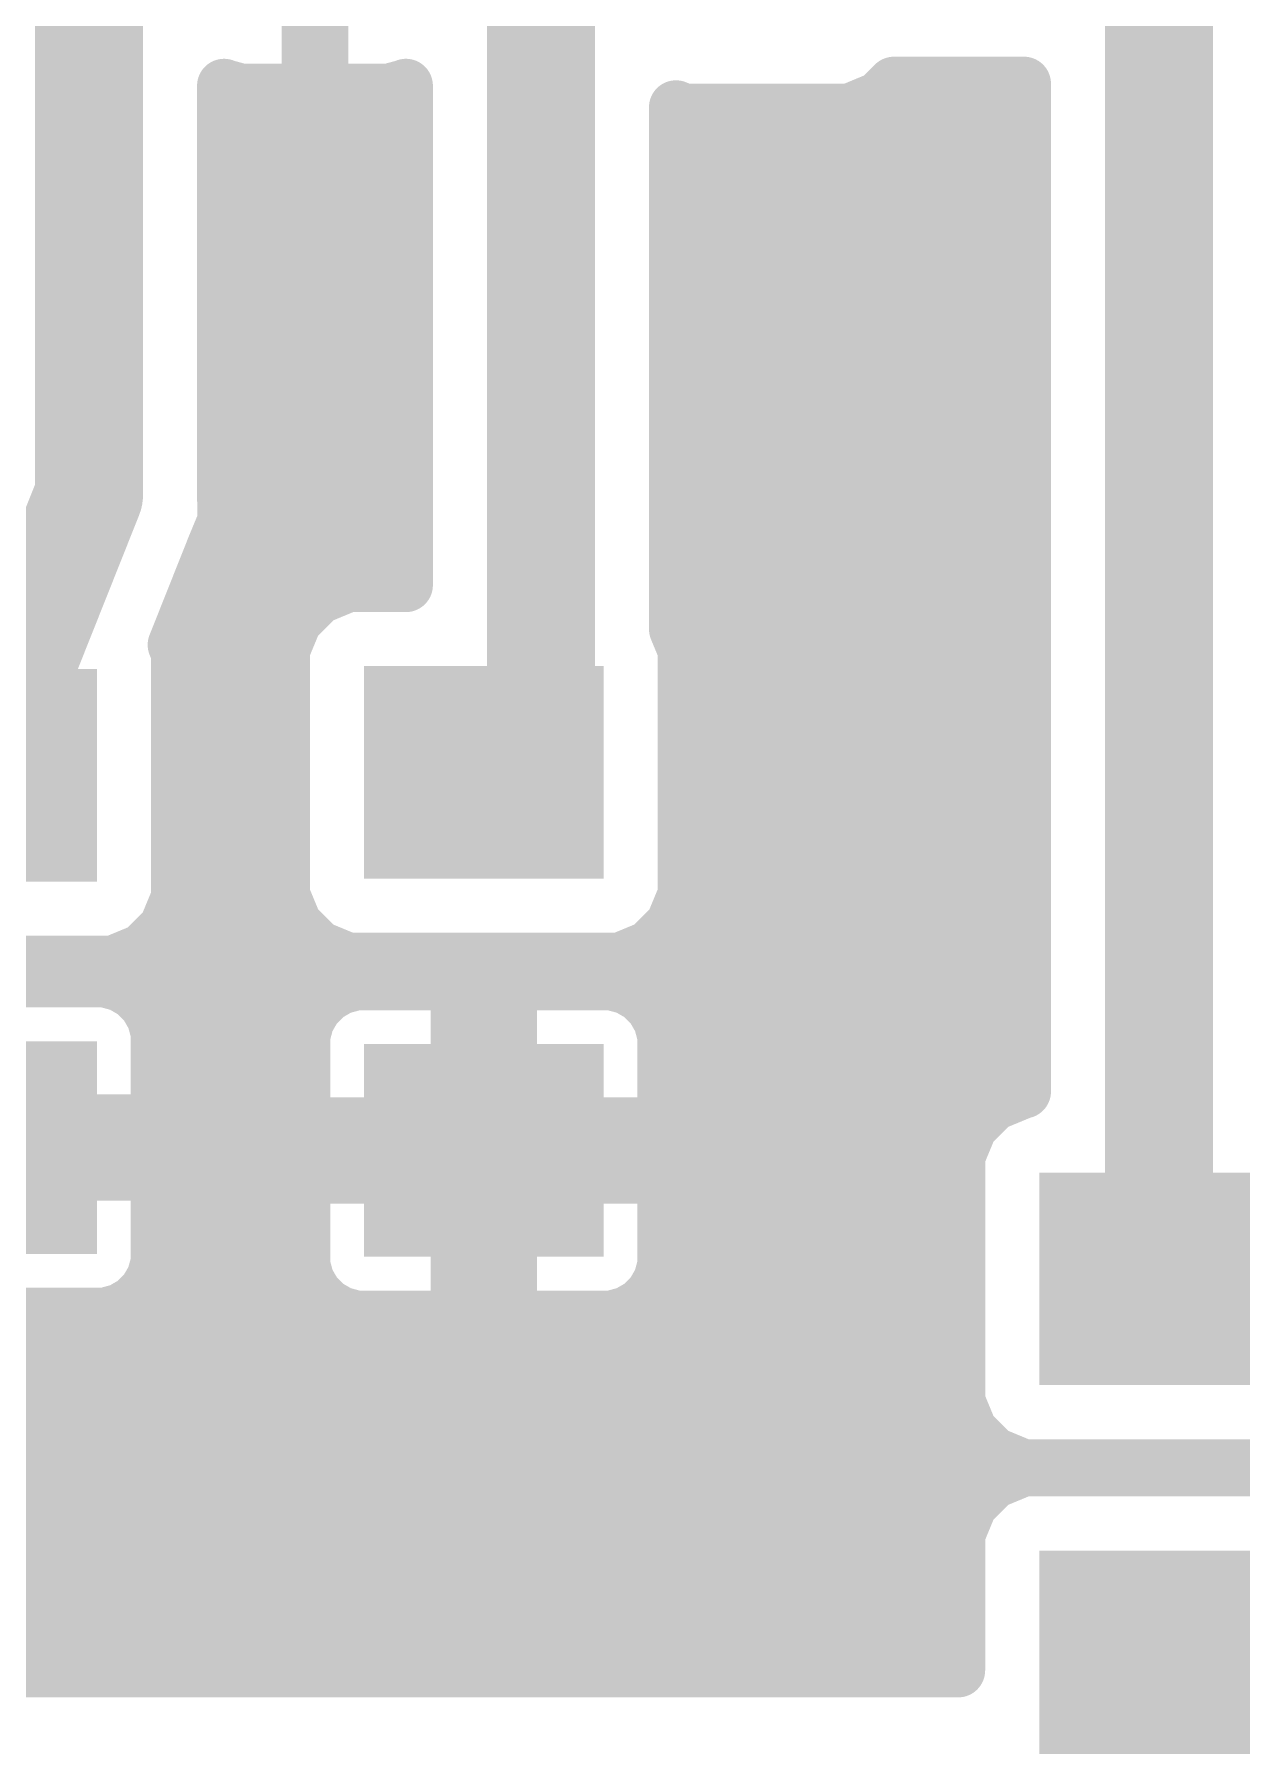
# Model space of a CAD drawing. Extents: x 0.9 to 48.7, y 1 to 48.5.
# Drawn here: x 29.64 to 38.72, y 11.88 to 24.76 of the extents above; entities that cross this region are included whole.
import ezdxf

# ---------------------------------------------------------------- set-up
doc = ezdxf.new("R2010")
doc.units = 0
doc.layers.add('1', color=22, linetype='CONTINUOUS')

# ---------------------------------------------------------------- blocks, each defined once
blk = doc.blocks.new('RECT')
blk.add_solid([(-0.5, -0.5), (0.5, -0.5), (-0.5, 0.5), (0.5, 0.5)])

msp = doc.modelspace()

# ---------------------------------------------------------------- linework, layer by layer
at = {"layer": '1'}
for points, const_width in [([(30.05, 26.29), (30.05, 21.29)], 0.8128), ([(33.45, 26.29), (33.45, 19.632)], 0.8128), ([(31.7032, 24.3328), (31.7032, 26.2432)], 0.4064), ([(31.7968, 26.2432), (31.7968, 24.3328)], 0.4064), ([(38.1, 15.392), (38.1, 25.4)], 0.8128), ([(31.7032, 24.7904), (31.7968, 24.7904)], 0.4064), ([(31.066, 21.297), (31.066, 24.3683)], 0.4064), ([(31.066, 24.3683), (31.0735, 24.364)], 0.4064), ([(31.0735, 24.364), (31.1898, 24.3328)], 0.4064), ([(31.1898, 24.3328), (31.7032, 24.3328)], 0.4064), ([(31.7032, 24.384), (31.7968, 24.384)], 0.4064), ([(31.7968, 24.3328), (32.3102, 24.3328)], 0.4064), ([(32.3102, 24.3328), (32.4265, 24.364)], 0.4064), ([(32.4265, 24.364), (32.434, 24.3683)], 0.4064), ([(32.434, 24.3683), (32.434, 20.6116)], 0.4064), ([(35.7713, 24.1804), (35.9953, 24.2732)], 0.4064), ([(35.9953, 24.2732), (36.1061, 24.384)], 0.4064), ([(36.1061, 24.384), (37.084, 24.384)], 0.4064), ([(37.084, 24.384), (37.084, 16.8016)], 0.4064), ([(34.466, 20.2804), (34.466, 24.2064)], 0.4064), ([(34.466, 24.2064), (34.5287, 24.1804)], 0.4064), ([(34.5287, 24.1804), (35.7713, 24.1804)], 0.4064), ([(31.066, 23.9776), (32.434, 23.9776)], 0.4064), ([(34.466, 23.9776), (37.084, 23.9776)], 0.4064), ([(31.066, 23.5712), (32.434, 23.5712)], 0.4064), ([(34.466, 23.5712), (37.084, 23.5712)], 0.4064), ([(31.066, 23.1648), (32.434, 23.1648)], 0.4064), ([(34.466, 23.1648), (37.084, 23.1648)], 0.4064), ([(31.066, 22.7584), (32.434, 22.7584)], 0.4064), ([(34.466, 22.7584), (37.084, 22.7584)], 0.4064), ([(31.066, 22.352), (32.434, 22.352)], 0.4064), ([(34.466, 22.352), (37.084, 22.352)], 0.4064), ([(31.066, 21.9456), (32.434, 21.9456)], 0.4064), ([(34.466, 21.9456), (37.084, 21.9456)], 0.4064), ([(30.05, 21.29), (29.21, 19.18)], 0.8128), ([(31.066, 21.5392), (32.434, 21.5392)], 0.4064), ([(34.466, 21.5392), (37.084, 21.5392)], 0.4064), ([(31.0687, 21.102), (31.066, 21.297)], 0.4064), ([(30.9913, 20.9076), (31.066, 21.0879)], 0.4064), ([(31.066, 21.0952), (31.0687, 21.102)], 0.4064), ([(31.066, 21.0879), (31.066, 21.0952)], 0.4064), ([(31.0683, 21.1328), (32.434, 21.1328)], 0.4064), ([(34.466, 21.1328), (37.084, 21.1328)], 0.4064), ([(30.6945, 20.1619), (30.9913, 20.9076)], 0.4064), ([(30.9192, 20.7264), (32.434, 20.7264)], 0.4064), ([(34.466, 20.7264), (37.084, 20.7264)], 0.4064), ([(31.9972, 20.6116), (31.7732, 20.5188)], 0.4064), ([(32.434, 20.6116), (31.9972, 20.6116)], 0.4064), ([(31.7732, 20.5188), (31.6017, 20.3473)], 0.4064), ([(30.7574, 20.32), (31.5904, 20.32)], 0.4064), ([(31.6017, 20.3473), (31.5089, 20.1233)], 0.4064), ([(34.466, 20.32), (37.084, 20.32)], 0.4064), ([(34.5311, 20.1233), (34.466, 20.2804)], 0.4064), ([(30.7196, 20.1013), (30.6945, 20.1619)], 0.4064), ([(30.7196, 18.2587), (30.7196, 20.1013)], 0.4064), ([(31.5089, 20.1233), (31.5089, 18.2807)], 0.4064), ([(34.5311, 18.2807), (34.5311, 20.1233)], 0.4064), ([(30.7196, 19.9136), (31.5089, 19.9136)], 0.4064), ([(34.5311, 19.9136), (37.084, 19.9136)], 0.4064), ([(33.45, 19.632), (33.02, 19.202)], 0.8128), ([(30.7196, 19.5072), (31.5089, 19.5072)], 0.4064), ([(34.5311, 19.5072), (37.084, 19.5072)], 0.4064), ([(33.02, 19.05), (33.02, 19.202)], 0.254), ([(30.7196, 19.1008), (31.5089, 19.1008)], 0.4064), ([(34.5311, 19.1008), (37.084, 19.1008)], 0.4064), ([(30.7196, 18.6944), (31.5089, 18.6944)], 0.4064), ([(34.5311, 18.6944), (37.084, 18.6944)], 0.4064), ([(30.6268, 18.0347), (30.7196, 18.2587)], 0.4064), ([(30.7196, 18.288), (31.5089, 18.288)], 0.4064), ([(31.5089, 18.2807), (31.6017, 18.0567)], 0.4064), ([(34.4383, 18.0567), (34.5311, 18.2807)], 0.4064), ([(34.5311, 18.288), (37.084, 18.288)], 0.4064), ([(30.4553, 17.8632), (30.6268, 18.0347)], 0.4064), ([(31.6017, 18.0567), (31.7732, 17.8852)], 0.4064), ([(34.2668, 17.8852), (34.4383, 18.0567)], 0.4064), ([(30.2313, 17.7704), (30.4553, 17.8632)], 0.4064), ([(30.4737, 17.8816), (31.7819, 17.8816)], 0.4064), ([(31.7732, 17.8852), (31.9972, 17.7924)], 0.4064), ([(34.0428, 17.7924), (34.2668, 17.8852)], 0.4064), ([(34.2581, 17.8816), (37.084, 17.8816)], 0.4064), ([(28.1887, 17.7704), (30.2313, 17.7704)], 0.4064), ([(31.9972, 17.7924), (34.0428, 17.7924)], 0.4064), ([(30.1702, 17.6372), (29.4068, 17.6372)], 0.4064), ([(30.2865, 17.606), (30.1702, 17.6372)], 0.4064), ([(30.3907, 17.5459), (30.2865, 17.606)], 0.4064), ([(31.942, 17.584), (31.8378, 17.5238)], 0.4064), ([(32.0583, 17.6152), (31.942, 17.584)], 0.4064), ([(32.8232, 17.6152), (32.0583, 17.6152)], 0.4064), ([(32.8232, 16.5548), (32.8232, 17.6152)], 0.4064), ([(33.9817, 17.6152), (33.2168, 17.6152)], 0.4064), ([(33.2168, 17.6152), (33.2168, 16.5548)], 0.4064), ([(34.098, 17.584), (33.9817, 17.6152)], 0.4064), ([(34.2022, 17.5238), (34.098, 17.584)], 0.4064), ([(30.4759, 17.4607), (30.3907, 17.5459)], 0.4064), ([(30.4614, 17.4752), (31.7891, 17.4752)], 0.4064), ([(30.536, 17.3565), (30.4759, 17.4607)], 0.4064), ([(31.8378, 17.5238), (31.7526, 17.4387)], 0.4064), ([(32.8232, 17.4752), (33.2168, 17.4752)], 0.4064), ([(34.2874, 17.4387), (34.2022, 17.5238)], 0.4064), ([(34.2509, 17.4752), (37.084, 17.4752)], 0.4064), ([(30.5672, 17.2402), (30.536, 17.3565)], 0.4064), ([(31.6925, 17.3345), (31.6613, 17.2182)], 0.4064), ([(31.7526, 17.4387), (31.6925, 17.3345)], 0.4064), ([(34.3475, 17.3345), (34.2874, 17.4387)], 0.4064), ([(34.3787, 17.2182), (34.3475, 17.3345)], 0.4064), ([(30.5672, 16.5768), (30.5672, 17.2402)], 0.4064), ([(31.6613, 17.2182), (31.6613, 16.5548)], 0.4064), ([(34.3787, 16.5548), (34.3787, 17.2182)], 0.4064), ([(30.5672, 17.0688), (31.6613, 17.0688)], 0.4064), ([(32.8232, 17.0688), (33.2168, 17.0688)], 0.4064), ([(34.3787, 17.0688), (37.084, 17.0688)], 0.4064), ([(37.0772, 16.8016), (36.8532, 16.7088)], 0.4064), ([(37.084, 16.8016), (37.0772, 16.8016)], 0.4064), ([(36.8532, 16.7088), (36.6817, 16.5373)], 0.4064), ([(29.4068, 16.5768), (30.5672, 16.5768)], 0.4064), ([(30.5672, 16.6624), (31.6613, 16.6624)], 0.4064), ([(31.6613, 16.5548), (32.8232, 16.5548)], 0.4064), ([(32.8232, 16.6624), (33.2168, 16.6624)], 0.4064), ([(33.2168, 16.5548), (32.8232, 16.5548)], 0.4064), ([(32.8232, 16.5548), (32.8232, 16.1612)], 0.4064), ([(33.2168, 16.1612), (33.2168, 16.5548)], 0.4064), ([(33.2168, 16.5548), (34.3787, 16.5548)], 0.4064), ([(34.3787, 16.6624), (36.8068, 16.6624)], 0.4064), ([(36.6817, 16.5373), (36.5889, 16.3133)], 0.4064), ([(36.5889, 16.3133), (36.5889, 14.4707)], 0.4064), ([(29.4068, 16.256), (32.8232, 16.256)], 0.4064), ([(30.5672, 16.1832), (29.4068, 16.1832)], 0.4064), ([(30.5672, 15.5198), (30.5672, 16.1832)], 0.4064), ([(32.8232, 16.1612), (31.6613, 16.1612)], 0.4064), ([(31.6613, 16.1612), (31.6613, 15.4978)], 0.4064), ([(32.8232, 15.1008), (32.8232, 16.1612)], 0.4064), ([(32.8232, 16.1612), (33.2168, 16.1612)], 0.4064), ([(33.2168, 16.256), (36.5889, 16.256)], 0.4064), ([(34.3787, 16.1612), (33.2168, 16.1612)], 0.4064), ([(33.2168, 16.1612), (33.2168, 15.1008)], 0.4064), ([(34.3787, 15.4978), (34.3787, 16.1612)], 0.4064), ([(30.5672, 15.8496), (31.6613, 15.8496)], 0.4064), ([(32.8232, 15.8496), (33.2168, 15.8496)], 0.4064), ([(34.3787, 15.8496), (36.5889, 15.8496)], 0.4064), ([(30.536, 15.4035), (30.5672, 15.5198)], 0.4064), ([(30.4759, 15.2993), (30.536, 15.4035)], 0.4064), ([(30.5467, 15.4432), (31.6759, 15.4432)], 0.4064), ([(31.6613, 15.4978), (31.6925, 15.3815)], 0.4064), ([(31.6925, 15.3815), (31.7526, 15.2773)], 0.4064), ([(32.8232, 15.4432), (33.2168, 15.4432)], 0.4064), ([(34.2874, 15.2773), (34.3475, 15.3815)], 0.4064), ([(34.3475, 15.3815), (34.3787, 15.4978)], 0.4064), ([(34.3641, 15.4432), (36.5889, 15.4432)], 0.4064), ([(30.3907, 15.2141), (30.4759, 15.2993)], 0.4064), ([(31.7526, 15.2773), (31.8378, 15.1921)], 0.4064), ([(34.2022, 15.1921), (34.2874, 15.2773)], 0.4064), ([(29.4068, 15.1228), (30.1702, 15.1228)], 0.4064), ([(30.1702, 15.1228), (30.2865, 15.154)], 0.4064), ([(30.2865, 15.154), (30.3907, 15.2141)], 0.4064), ([(31.8378, 15.1921), (31.942, 15.132)], 0.4064), ([(31.942, 15.132), (32.0583, 15.1008)], 0.4064), ([(33.9817, 15.1008), (34.098, 15.132)], 0.4064), ([(34.098, 15.132), (34.2022, 15.1921)], 0.4064), ([(26.416, 15.0368), (36.5889, 15.0368)], 0.4064), ([(32.0583, 15.1008), (32.8232, 15.1008)], 0.4064), ([(33.2168, 15.1008), (33.9817, 15.1008)], 0.4064), ([(26.416, 14.6304), (36.5889, 14.6304)], 0.4064), ([(36.5889, 14.4707), (36.6817, 14.2467)], 0.4064), ([(26.416, 14.224), (36.7044, 14.224)], 0.4064), ([(36.6817, 14.2467), (36.8532, 14.0752)], 0.4064), ([(36.8532, 14.0752), (37.0772, 13.9824)], 0.4064), ([(37.0772, 13.9824), (39.1228, 13.9824)], 0.4064), ([(36.8532, 13.8648), (36.6817, 13.6933)], 0.4064), ([(37.0772, 13.9576), (36.8532, 13.8648)], 0.4064), ([(39.1228, 13.9576), (37.0772, 13.9576)], 0.4064), ([(26.416, 13.8176), (36.806, 13.8176)], 0.4064), ([(36.6817, 13.6933), (36.5889, 13.4693)], 0.4064), ([(36.5889, 13.4693), (36.5889, 12.446)], 0.4064), ([(26.416, 13.4112), (36.5889, 13.4112)], 0.4064), ([(26.532, 13.0048), (36.5889, 13.0048)], 0.4064), ([(26.9384, 12.5984), (36.5889, 12.5984)], 0.4064), ([(38.1, 12.548), (38.1, 11.43)], 0.4064), ([(36.5889, 12.446), (27.0908, 12.446)], 0.4064)]:
    msp.add_lwpolyline(points, dxfattribs=dict(at, const_width=const_width))
for points, const_width in [([(31.7032, 24.892, 1), (31.7032, 24.6888)], 0.2032), ([(31.7968, 24.6888, 1), (31.7968, 24.892)], 0.2032), ([(31.1676, 24.3683, 1), (30.9644, 24.3683)], 0.2032), ([(31.1168, 24.4563, 1), (31.0152, 24.2803)], 0.2032), ([(31.0998, 24.4621, 1), (31.0472, 24.2658)], 0.2032), ([(31.0227, 24.276, 1), (31.1244, 24.4519)], 0.2032), ([(31.1898, 24.4344, 1), (31.1898, 24.2312)], 0.2032), ([(31.1635, 24.2347, 1), (31.2161, 24.4309)], 0.2032), ([(31.7032, 24.4856, 1), (31.7032, 24.2824)], 0.2032), ([(31.7968, 24.4344, 1), (31.7968, 24.2312)], 0.2032), ([(31.7032, 24.2312, 1), (31.7032, 24.4344)], 0.2032), ([(31.7968, 24.2824, 1), (31.7968, 24.4856)], 0.2032), ([(32.2839, 24.4309, 1), (32.3365, 24.2347)], 0.2032), ([(32.3102, 24.2312, 1), (32.3102, 24.4344)], 0.2032), ([(32.3756, 24.4519, 1), (32.4773, 24.276)], 0.2032), ([(32.5356, 24.3683, 1), (32.3324, 24.3683)], 0.2032), ([(32.4848, 24.2803, 1), (32.3832, 24.4563)], 0.2032), ([(32.4528, 24.2658, 1), (32.4002, 24.4621)], 0.2032), ([(36.0342, 24.1793, 1), (35.9564, 24.3671)], 0.2032), ([(36.1061, 24.4856, 1), (36.1061, 24.2824)], 0.2032), ([(36.1779, 24.3122, 1), (36.0343, 24.4558)], 0.2032), ([(37.1856, 24.384, 1), (36.9824, 24.384)], 0.2032), ([(37.084, 24.2824, 1), (37.084, 24.4856)], 0.2032), ([(31.6016, 24.3328, 1), (31.8048, 24.3328)], 0.2032), ([(31.6952, 24.3328, 1), (31.8984, 24.3328)], 0.2032), ([(34.5676, 24.2064, 1), (34.3644, 24.2064)], 0.2032), ([(34.5049, 24.3003, 1), (34.4271, 24.1125)], 0.2032), ([(34.5287, 24.282, 1), (34.5287, 24.0788)], 0.2032), ([(34.4899, 24.0865, 1), (34.5676, 24.2743)], 0.2032), ([(35.7324, 24.2743, 1), (35.8101, 24.0865)], 0.2032), ([(35.7713, 24.0788, 1), (35.7713, 24.282)], 0.2032), ([(35.9235, 24.345, 1), (36.0672, 24.2014)], 0.2032), ([(31.066, 24.0792, 1), (31.066, 23.876)], 0.2032), ([(32.434, 23.876, 1), (32.434, 24.0792)], 0.2032), ([(34.466, 24.0792, 1), (34.466, 23.876)], 0.2032), ([(37.084, 23.876, 1), (37.084, 24.0792)], 0.2032), ([(31.066, 23.6728, 1), (31.066, 23.4696)], 0.2032), ([(32.434, 23.4696, 1), (32.434, 23.6728)], 0.2032), ([(34.466, 23.6728, 1), (34.466, 23.4696)], 0.2032), ([(37.084, 23.4696, 1), (37.084, 23.6728)], 0.2032), ([(31.066, 23.2664, 1), (31.066, 23.0632)], 0.2032), ([(32.434, 23.0632, 1), (32.434, 23.2664)], 0.2032), ([(34.466, 23.2664, 1), (34.466, 23.0632)], 0.2032), ([(37.084, 23.0632, 1), (37.084, 23.2664)], 0.2032), ([(31.066, 22.86, 1), (31.066, 22.6568)], 0.2032), ([(32.434, 22.6568, 1), (32.434, 22.86)], 0.2032), ([(34.466, 22.86, 1), (34.466, 22.6568)], 0.2032), ([(37.084, 22.6568, 1), (37.084, 22.86)], 0.2032), ([(31.066, 22.4536, 1), (31.066, 22.2504)], 0.2032), ([(32.434, 22.2504, 1), (32.434, 22.4536)], 0.2032), ([(34.466, 22.4536, 1), (34.466, 22.2504)], 0.2032), ([(37.084, 22.2504, 1), (37.084, 22.4536)], 0.2032), ([(31.066, 22.0472, 1), (31.066, 21.844)], 0.2032), ([(32.434, 21.844, 1), (32.434, 22.0472)], 0.2032), ([(34.466, 22.0472, 1), (34.466, 21.844)], 0.2032), ([(37.084, 21.844, 1), (37.084, 22.0472)], 0.2032), ([(30.2388, 21.2148, 1), (29.8612, 21.3652)], 0.4064), ([(31.066, 21.6408, 1), (31.066, 21.4376)], 0.2032), ([(32.434, 21.4376, 1), (32.434, 21.6408)], 0.2032), ([(34.466, 21.6408, 1), (34.466, 21.4376)], 0.2032), ([(37.084, 21.4376, 1), (37.084, 21.6408)], 0.2032), ([(29.8468, 21.29, 1), (30.2532, 21.29)], 0.4064), ([(31.1676, 21.2984, 1), (30.9644, 21.2956)], 0.2032), ([(30.9644, 21.297, 1), (31.1676, 21.297)], 0.2032), ([(31.1676, 21.0952, 1), (30.9644, 21.0952)], 0.2032), ([(31.0683, 21.2344, 1), (31.0683, 21.0312)], 0.2032), ([(31.1599, 21.049, 1), (30.9721, 21.1268)], 0.2032), ([(31.1631, 21.0644, 1), (30.9743, 21.1396)], 0.2032), ([(32.434, 21.0312, 1), (32.434, 21.2344)], 0.2032), ([(34.466, 21.2344, 1), (34.466, 21.0312)], 0.2032), ([(37.084, 21.0312, 1), (37.084, 21.2344)], 0.2032), ([(30.9716, 21.1328, 1), (31.1604, 21.0576)], 0.2032), ([(30.9644, 21.0879, 1), (31.1676, 21.0879)], 0.2032), ([(30.9671, 21.1006, 1), (31.1703, 21.1034)], 0.2032), ([(30.8974, 20.9465, 1), (31.0852, 20.8687)], 0.2032), ([(31.0857, 20.87, 1), (30.8969, 20.9452)], 0.2032), ([(30.9192, 20.828, 1), (30.9192, 20.6248)], 0.2032), ([(32.434, 20.6248, 1), (32.434, 20.828)], 0.2032), ([(34.466, 20.828, 1), (34.466, 20.6248)], 0.2032), ([(37.084, 20.6248, 1), (37.084, 20.828)], 0.2032), ([(31.9972, 20.7132, 1), (31.9972, 20.51)], 0.2032), ([(32.0361, 20.5177, 1), (31.9584, 20.7055)], 0.2032), ([(32.434, 20.51, 1), (32.434, 20.7132)], 0.2032), ([(31.7343, 20.6127, 1), (31.8121, 20.4249)], 0.2032), ([(31.845, 20.4469, 1), (31.7013, 20.5906)], 0.2032), ([(32.3324, 20.6116, 1), (32.5356, 20.6116)], 0.2032), ([(30.7574, 20.4216, 1), (30.7574, 20.2184)], 0.2032), ([(31.5299, 20.4192, 1), (31.6735, 20.2755)], 0.2032), ([(31.6956, 20.3084, 1), (31.5078, 20.3862)], 0.2032), ([(31.5904, 20.2184, 1), (31.5904, 20.4216)], 0.2032), ([(34.466, 20.4216, 1), (34.466, 20.2184)], 0.2032), ([(34.5599, 20.3193, 1), (34.3721, 20.2415)], 0.2032), ([(37.084, 20.2184, 1), (37.084, 20.4216)], 0.2032), ([(30.7883, 20.2008, 1), (30.6006, 20.1231)], 0.2032), ([(34.3644, 20.2804, 1), (34.5676, 20.2804)], 0.2032), ([(30.6001, 20.1995, 1), (30.7889, 20.1244)], 0.2032), ([(30.8212, 20.1013, 1), (30.618, 20.1013)], 0.2032), ([(30.6257, 20.0624, 1), (30.8135, 20.1401)], 0.2032), ([(31.6105, 20.1233, 1), (31.4073, 20.1233)], 0.2032), ([(31.415, 20.1621, 1), (31.6028, 20.0844)], 0.2032), ([(34.6327, 20.1233, 1), (34.4295, 20.1233)], 0.2032), ([(34.4372, 20.0844, 1), (34.625, 20.1621)], 0.2032), ([(30.7196, 20.0152, 1), (30.7196, 19.812)], 0.2032), ([(31.5089, 19.812, 1), (31.5089, 20.0152)], 0.2032), ([(34.5311, 20.0152, 1), (34.5311, 19.812)], 0.2032), ([(37.084, 19.812, 1), (37.084, 20.0152)], 0.2032), ([(33.5937, 19.4883, 1), (33.3063, 19.7757)], 0.4064), ([(33.2468, 19.632, 1), (33.6532, 19.632)], 0.4064), ([(30.7196, 19.6088, 1), (30.7196, 19.4056)], 0.2032), ([(31.5089, 19.4056, 1), (31.5089, 19.6088)], 0.2032), ([(34.5311, 19.6088, 1), (34.5311, 19.4056)], 0.2032), ([(37.084, 19.4056, 1), (37.084, 19.6088)], 0.2032), ([(32.8763, 19.3457, 1), (33.1637, 19.0583)], 0.4064), ([(33.0835, 19.202, 1), (32.9565, 19.202)], 0.127), ([(30.7196, 19.2024, 1), (30.7196, 18.9992)], 0.2032), ([(31.5089, 18.9992, 1), (31.5089, 19.2024)], 0.2032), ([(34.5311, 19.2024, 1), (34.5311, 18.9992)], 0.2032), ([(37.084, 18.9992, 1), (37.084, 19.2024)], 0.2032), ([(32.9565, 19.05, 1), (33.0835, 19.05)], 0.127), ([(30.7196, 18.796, 1), (30.7196, 18.5928)], 0.2032), ([(31.5089, 18.5928, 1), (31.5089, 18.796)], 0.2032), ([(34.5311, 18.796, 1), (34.5311, 18.5928)], 0.2032), ([(37.084, 18.5928, 1), (37.084, 18.796)], 0.2032), ([(30.7196, 18.3896, 1), (30.7196, 18.1864)], 0.2032), ([(30.8135, 18.2199, 1), (30.6257, 18.2976)], 0.2032), ([(31.6028, 18.3196, 1), (31.415, 18.2419)], 0.2032), ([(31.5089, 18.1864, 1), (31.5089, 18.3896)], 0.2032), ([(34.5311, 18.3896, 1), (34.5311, 18.1864)], 0.2032), ([(34.625, 18.2419, 1), (34.4372, 18.3196)], 0.2032), ([(37.084, 18.1864, 1), (37.084, 18.3896)], 0.2032), ([(30.618, 18.2587, 1), (30.8212, 18.2587)], 0.2032), ([(31.4073, 18.2807, 1), (31.6105, 18.2807)], 0.2032), ([(34.4295, 18.2807, 1), (34.6327, 18.2807)], 0.2032), ([(30.5329, 18.0736, 1), (30.7207, 17.9958)], 0.2032), ([(30.6986, 17.9628, 1), (30.5549, 18.1065)], 0.2032), ([(31.6735, 18.1285, 1), (31.5299, 17.9848)], 0.2032), ([(31.5078, 18.0178, 1), (31.6956, 18.0956)], 0.2032), ([(34.3444, 18.0956, 1), (34.5322, 18.0178)], 0.2032), ([(34.5101, 17.9848, 1), (34.3664, 18.1285)], 0.2032), ([(30.3835, 17.935, 1), (30.5272, 17.7914)], 0.2032), ([(30.4737, 17.9832, 1), (30.4737, 17.78)], 0.2032), ([(30.4942, 17.7693, 1), (30.4164, 17.9571)], 0.2032), ([(31.8121, 17.9791, 1), (31.7343, 17.7913)], 0.2032), ([(31.7013, 17.8134, 1), (31.845, 17.957)], 0.2032), ([(31.7819, 17.78, 1), (31.7819, 17.9832)], 0.2032), ([(34.2581, 17.9832, 1), (34.2581, 17.78)], 0.2032), ([(34.195, 17.957, 1), (34.3387, 17.8134)], 0.2032), ([(34.3057, 17.7913, 1), (34.2279, 17.9791)], 0.2032), ([(37.084, 17.78, 1), (37.084, 17.9832)], 0.2032), ([(30.1924, 17.8643, 1), (30.2701, 17.6765)], 0.2032), ([(30.2313, 17.6688, 1), (30.2313, 17.872)], 0.2032), ([(31.9972, 17.894, 1), (31.9972, 17.6908)], 0.2032), ([(31.9584, 17.6985, 1), (32.0361, 17.8863)], 0.2032), ([(34.0039, 17.8863, 1), (34.0816, 17.6985)], 0.2032), ([(34.0428, 17.6908, 1), (34.0428, 17.894)], 0.2032), ([(30.1965, 17.7353, 1), (30.1439, 17.5391)], 0.2032), ([(30.1702, 17.5356, 1), (30.1702, 17.7388)], 0.2032), ([(30.3373, 17.694, 1), (30.2357, 17.5181)], 0.2032), ([(30.2602, 17.5079, 1), (30.3128, 17.7042)], 0.2032), ([(31.9157, 17.6822, 1), (31.9683, 17.4859)], 0.2032), ([(31.9928, 17.4961, 1), (31.8912, 17.672)], 0.2032), ([(32.0583, 17.7168, 1), (32.0583, 17.5136)], 0.2032), ([(32.0846, 17.5171, 1), (32.032, 17.7133)], 0.2032), ([(32.9248, 17.6152, 1), (32.7216, 17.6152)], 0.2032), ([(32.8232, 17.5136, 1), (32.8232, 17.7168)], 0.2032), ([(33.2168, 17.7168, 1), (33.2168, 17.5136)], 0.2032), ([(33.3184, 17.6152, 1), (33.1152, 17.6152)], 0.2032), ([(34.008, 17.7133, 1), (33.9554, 17.5171)], 0.2032), ([(33.9817, 17.5136, 1), (33.9817, 17.7168)], 0.2032), ([(34.1488, 17.672, 1), (34.0472, 17.4961)], 0.2032), ([(34.0717, 17.4859, 1), (34.1243, 17.6822)], 0.2032), ([(30.4626, 17.6177, 1), (30.3189, 17.474)], 0.2032), ([(30.3399, 17.4579, 1), (30.4415, 17.6338)], 0.2032), ([(30.4614, 17.5768, 1), (30.4614, 17.3736)], 0.2032), ([(30.5638, 17.5115, 1), (30.3879, 17.4099)], 0.2032), ([(31.787, 17.6118, 1), (31.8886, 17.4359)], 0.2032), ([(31.9096, 17.452, 1), (31.7659, 17.5957)], 0.2032), ([(31.7891, 17.3736, 1), (31.7891, 17.5768)], 0.2032), ([(32.8232, 17.5768, 1), (32.8232, 17.3736)], 0.2032), ([(33.2168, 17.3736, 1), (33.2168, 17.5768)], 0.2032), ([(34.2741, 17.5957, 1), (34.1304, 17.452)], 0.2032), ([(34.2509, 17.5768, 1), (34.2509, 17.3736)], 0.2032), ([(34.1514, 17.4359, 1), (34.253, 17.6118)], 0.2032), ([(37.084, 17.3736, 1), (37.084, 17.5768)], 0.2032), ([(30.404, 17.3889, 1), (30.5477, 17.5326)], 0.2032), ([(30.6342, 17.3828, 1), (30.4379, 17.3302)], 0.2032), ([(31.7906, 17.3082, 1), (31.5943, 17.3608)], 0.2032), ([(31.6808, 17.5106, 1), (31.8245, 17.3669)], 0.2032), ([(31.8406, 17.3879, 1), (31.6647, 17.4895)], 0.2032), ([(34.3753, 17.4895, 1), (34.1994, 17.3879)], 0.2032), ([(34.2155, 17.3669, 1), (34.3592, 17.5106)], 0.2032), ([(34.4457, 17.3608, 1), (34.2494, 17.3082)], 0.2032), ([(30.4481, 17.3057, 1), (30.624, 17.4073)], 0.2032), ([(30.6688, 17.2402, 1), (30.4656, 17.2402)], 0.2032), ([(31.7629, 17.2182, 1), (31.5597, 17.2182)], 0.2032), ([(31.6045, 17.3853, 1), (31.7804, 17.2837)], 0.2032), ([(34.2596, 17.2837, 1), (34.4355, 17.3853)], 0.2032), ([(34.4803, 17.2182, 1), (34.2771, 17.2182)], 0.2032), ([(30.5672, 17.1704, 1), (30.5672, 16.9672)], 0.2032), ([(30.4691, 17.2139, 1), (30.6653, 17.2665)], 0.2032), ([(31.5632, 17.2445, 1), (31.7594, 17.1919)], 0.2032), ([(31.6613, 16.9672, 1), (31.6613, 17.1704)], 0.2032), ([(32.8232, 17.1704, 1), (32.8232, 16.9672)], 0.2032), ([(33.2168, 16.9672, 1), (33.2168, 17.1704)], 0.2032), ([(34.3787, 17.1704, 1), (34.3787, 16.9672)], 0.2032), ([(34.2806, 17.1919, 1), (34.4768, 17.2445)], 0.2032), ([(37.084, 16.9672, 1), (37.084, 17.1704)], 0.2032), ([(37.0772, 16.9032, 1), (37.0772, 16.7)], 0.2032), ([(37.1161, 16.7077, 1), (37.0384, 16.8955)], 0.2032), ([(37.084, 16.7, 1), (37.084, 16.9032)], 0.2032), ([(36.8143, 16.8027, 1), (36.8921, 16.6149)], 0.2032), ([(36.925, 16.6369, 1), (36.7813, 16.7806)], 0.2032), ([(36.9824, 16.8016, 1), (37.1856, 16.8016)], 0.2032), ([(30.5672, 16.764, 1), (30.5672, 16.5608)], 0.2032), ([(30.5672, 16.4752, 1), (30.5672, 16.6784)], 0.2032), ([(31.6613, 16.6564, 1), (31.6613, 16.4532)], 0.2032), ([(31.6613, 16.5608, 1), (31.6613, 16.764)], 0.2032), ([(32.8232, 16.764, 1), (32.8232, 16.5608)], 0.2032), ([(32.8232, 16.6564, 1), (32.8232, 16.4532)], 0.2032), ([(32.9248, 16.5548, 1), (32.7216, 16.5548)], 0.2032), ([(32.8232, 16.4532, 1), (32.8232, 16.6564)], 0.2032), ([(33.3184, 16.5548, 1), (33.1152, 16.5548)], 0.2032), ([(33.2168, 16.6564, 1), (33.2168, 16.4532)], 0.2032), ([(33.2168, 16.5608, 1), (33.2168, 16.764)], 0.2032), ([(33.2168, 16.4532, 1), (33.2168, 16.6564)], 0.2032), ([(34.3787, 16.764, 1), (34.3787, 16.5608)], 0.2032), ([(34.3787, 16.4532, 1), (34.3787, 16.6564)], 0.2032), ([(36.8068, 16.5608, 1), (36.8068, 16.764)], 0.2032), ([(30.4656, 16.5768, 1), (30.6688, 16.5768)], 0.2032), ([(31.5597, 16.5548, 1), (31.7629, 16.5548)], 0.2032), ([(32.7216, 16.5548, 1), (32.9248, 16.5548)], 0.2032), ([(33.1152, 16.5548, 1), (33.3184, 16.5548)], 0.2032), ([(34.2771, 16.5548, 1), (34.4803, 16.5548)], 0.2032), ([(36.6099, 16.6092, 1), (36.7535, 16.4655)], 0.2032), ([(36.7756, 16.4984, 1), (36.5878, 16.5762)], 0.2032), ([(36.6905, 16.3133, 1), (36.4873, 16.3133)], 0.2032), ([(30.6688, 16.1832, 1), (30.4656, 16.1832)], 0.2032), ([(30.5672, 16.0816, 1), (30.5672, 16.2848)], 0.2032), ([(31.6613, 16.2628, 1), (31.6613, 16.0596)], 0.2032), ([(31.7629, 16.1612, 1), (31.5597, 16.1612)], 0.2032), ([(32.9248, 16.1612, 1), (32.7216, 16.1612)], 0.2032), ([(32.8232, 16.2628, 1), (32.8232, 16.0596)], 0.2032), ([(32.8232, 16.1544, 1), (32.8232, 16.3576)], 0.2032), ([(32.8232, 16.0596, 1), (32.8232, 16.2628)], 0.2032), ([(33.2168, 16.3576, 1), (33.2168, 16.1544)], 0.2032), ([(33.2168, 16.2628, 1), (33.2168, 16.0596)], 0.2032), ([(33.3184, 16.1612, 1), (33.1152, 16.1612)], 0.2032), ([(33.2168, 16.0596, 1), (33.2168, 16.2628)], 0.2032), ([(34.4803, 16.1612, 1), (34.2771, 16.1612)], 0.2032), ([(34.3787, 16.0596, 1), (34.3787, 16.2628)], 0.2032), ([(36.495, 16.3521, 1), (36.6828, 16.2744)], 0.2032), ([(36.5889, 16.1544, 1), (36.5889, 16.3576)], 0.2032), ([(32.7216, 16.1612, 1), (32.9248, 16.1612)], 0.2032), ([(33.1152, 16.1612, 1), (33.3184, 16.1612)], 0.2032), ([(30.5672, 15.9512, 1), (30.5672, 15.748)], 0.2032), ([(31.6613, 15.748, 1), (31.6613, 15.9512)], 0.2032), ([(32.8232, 15.9512, 1), (32.8232, 15.748)], 0.2032), ([(33.2168, 15.748, 1), (33.2168, 15.9512)], 0.2032), ([(34.3787, 15.9512, 1), (34.3787, 15.748)], 0.2032), ([(36.5889, 15.748, 1), (36.5889, 15.9512)], 0.2032), ([(30.6653, 15.4935, 1), (30.4691, 15.5461)], 0.2032), ([(30.5467, 15.5448, 1), (30.5467, 15.3416)], 0.2032), ([(30.624, 15.3527, 1), (30.4481, 15.4543)], 0.2032), ([(30.4656, 15.5198, 1), (30.6688, 15.5198)], 0.2032), ([(31.7594, 15.5241, 1), (31.5632, 15.4715)], 0.2032), ([(31.5597, 15.4978, 1), (31.7629, 15.4978)], 0.2032), ([(31.7804, 15.4323, 1), (31.6045, 15.3307)], 0.2032), ([(31.6759, 15.3416, 1), (31.6759, 15.5448)], 0.2032), ([(32.8232, 15.5448, 1), (32.8232, 15.3416)], 0.2032), ([(33.2168, 15.3416, 1), (33.2168, 15.5448)], 0.2032), ([(34.4355, 15.3307, 1), (34.2596, 15.4323)], 0.2032), ([(34.3641, 15.5448, 1), (34.3641, 15.3416)], 0.2032), ([(34.2771, 15.4978, 1), (34.4803, 15.4978)], 0.2032), ([(34.4768, 15.4715, 1), (34.2806, 15.5241)], 0.2032), ([(36.5889, 15.3416, 1), (36.5889, 15.5448)], 0.2032), ([(37.8968, 15.392, 1), (38.3032, 15.392)], 0.4064), ([(30.5477, 15.2274, 1), (30.404, 15.3711)], 0.2032), ([(30.4379, 15.4298, 1), (30.6342, 15.3772)], 0.2032), ([(31.5943, 15.3552, 1), (31.7906, 15.4078)], 0.2032), ([(31.8245, 15.3491, 1), (31.6808, 15.2054)], 0.2032), ([(34.3592, 15.2054, 1), (34.2155, 15.3491)], 0.2032), ([(34.2494, 15.4078, 1), (34.4457, 15.3552)], 0.2032), ([(30.1702, 15.0212, 1), (30.1702, 15.2244)], 0.2032), ([(30.2357, 15.2419, 1), (30.3373, 15.066)], 0.2032), ([(30.3128, 15.0558, 1), (30.2602, 15.2521)], 0.2032), ([(30.3189, 15.286, 1), (30.4626, 15.1423)], 0.2032), ([(30.4415, 15.1262, 1), (30.3399, 15.3021)], 0.2032), ([(30.3879, 15.3501, 1), (30.5638, 15.2485)], 0.2032), ([(31.6647, 15.2265, 1), (31.8406, 15.3281)], 0.2032), ([(31.8886, 15.2801, 1), (31.787, 15.1042)], 0.2032), ([(31.7659, 15.1203, 1), (31.9096, 15.264)], 0.2032), ([(31.9683, 15.2301, 1), (31.9157, 15.0338)], 0.2032), ([(34.1243, 15.0338, 1), (34.0717, 15.2301)], 0.2032), ([(34.1304, 15.264, 1), (34.2741, 15.1203)], 0.2032), ([(34.253, 15.1042, 1), (34.1514, 15.2801)], 0.2032), ([(34.1994, 15.3281, 1), (34.3753, 15.2265)], 0.2032), ([(30.1439, 15.2209, 1), (30.1965, 15.0247)], 0.2032), ([(31.8912, 15.044, 1), (31.9928, 15.2199)], 0.2032), ([(32.0583, 15.2024, 1), (32.0583, 14.9992)], 0.2032), ([(32.032, 15.0027, 1), (32.0846, 15.1989)], 0.2032), ([(32.7216, 15.1008, 1), (32.9248, 15.1008)], 0.2032), ([(32.8232, 14.9992, 1), (32.8232, 15.2024)], 0.2032), ([(33.2168, 15.2024, 1), (33.2168, 14.9992)], 0.2032), ([(33.1152, 15.1008, 1), (33.3184, 15.1008)], 0.2032), ([(33.9554, 15.1989, 1), (34.008, 15.0027)], 0.2032), ([(33.9817, 14.9992, 1), (33.9817, 15.2024)], 0.2032), ([(34.0472, 15.2199, 1), (34.1488, 15.044)], 0.2032), ([(36.5889, 14.9352, 1), (36.5889, 15.1384)], 0.2032), ([(36.5889, 14.5288, 1), (36.5889, 14.732)], 0.2032), ([(36.6828, 14.5096, 1), (36.495, 14.4319)], 0.2032), ([(36.4873, 14.4707, 1), (36.6905, 14.4707)], 0.2032), ([(36.7535, 14.3185, 1), (36.6099, 14.1748)], 0.2032), ([(36.7044, 14.1224, 1), (36.7044, 14.3256)], 0.2032), ([(36.5878, 14.2078, 1), (36.7756, 14.2856)], 0.2032), ([(36.8921, 14.1691, 1), (36.8143, 13.9813)], 0.2032), ([(36.7813, 14.0034, 1), (36.925, 14.147)], 0.2032), ([(37.0772, 14.084, 1), (37.0772, 13.8808)], 0.2032), ([(37.0384, 13.8885, 1), (37.1161, 14.0763)], 0.2032), ([(36.8143, 13.9587, 1), (36.8921, 13.7709)], 0.2032), ([(36.925, 13.7929, 1), (36.7813, 13.9366)], 0.2032), ([(37.0772, 14.0592, 1), (37.0772, 13.856)], 0.2032), ([(37.1161, 13.8637, 1), (37.0384, 14.0515)], 0.2032), ([(36.806, 13.716, 1), (36.806, 13.9192)], 0.2032), ([(36.6099, 13.7652, 1), (36.7535, 13.6215)], 0.2032), ([(36.7756, 13.6544, 1), (36.5878, 13.7322)], 0.2032), ([(36.6905, 13.4693, 1), (36.4873, 13.4693)], 0.2032), ([(36.495, 13.5081, 1), (36.6828, 13.4304)], 0.2032), ([(36.5889, 13.3096, 1), (36.5889, 13.5128)], 0.2032), ([(36.5889, 12.9032, 1), (36.5889, 13.1064)], 0.2032), ([(36.5889, 12.4968, 1), (36.5889, 12.7)], 0.2032), ([(38.2016, 12.548, 1), (37.9984, 12.548)], 0.2032), ([(36.5889, 12.3444, 1), (36.5889, 12.5476)], 0.2032), ([(36.4873, 12.446, 1), (36.6905, 12.446)], 0.2032)]:
    msp.add_lwpolyline(points, format="xyb", dxfattribs=dict(at, const_width=const_width))

# ---------------------------------------------------------------- block references
at = {"layer": '1', "xscale": 1.6}
for p, yscale, rotation in [((29.21, 19.18), 1.8, 90), ((33.02, 19.202), 1.803, 270), ((29.21, 16.38), 1.8, 90), ((33.02, 16.358), 1.803, 270), ((38.1, 15.392), 1.803, 90), ((38.1, 12.548), 1.803, 90)]:
    msp.add_blockref('RECT', p, dxfattribs=dict(at, yscale=yscale, rotation=rotation))

doc.saveas('drawing.dxf')
